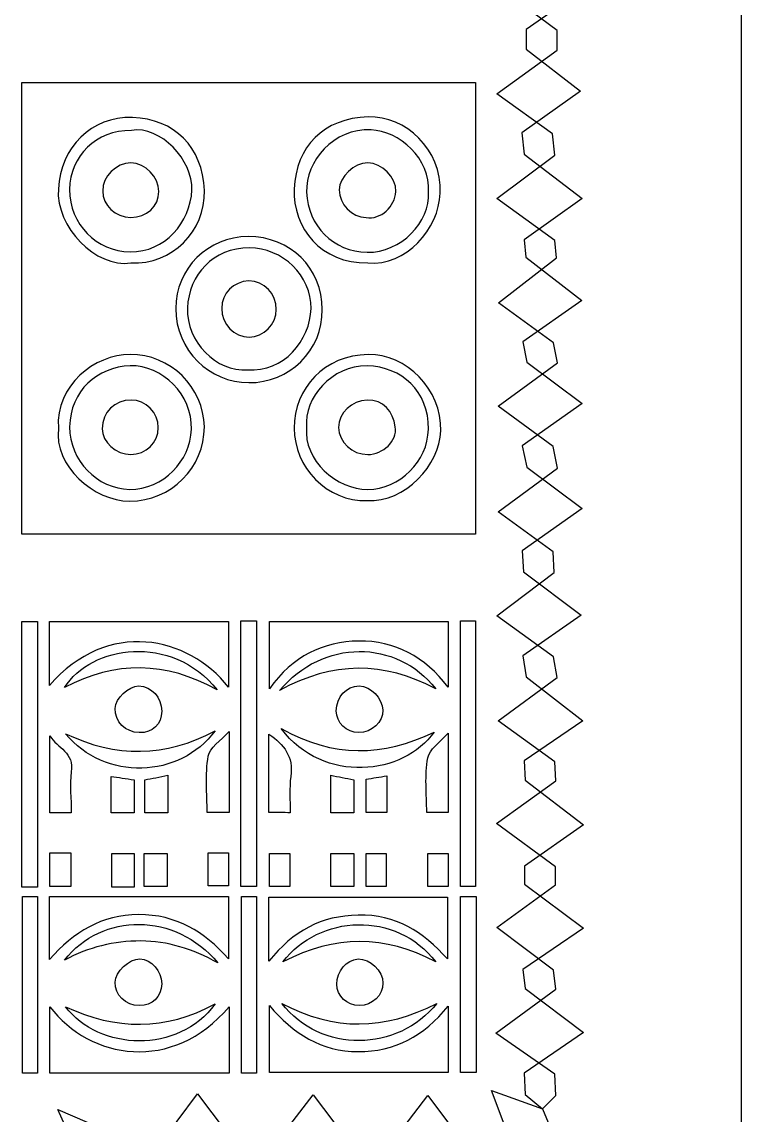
# Model space of a CAD drawing. Extents: x 10 to 233, y 268 to 515.
# Drawn here: x 195 to 233.5, y 392.9 to 451.3 of the extents above; entities that cross this region are included whole.
import ezdxf

# ---------------------------------------------------------------- set-up
doc = ezdxf.new("R2010")
doc.units = 0
doc.layers.add('Lid', color=7, linetype='CONTINUOUS')

msp = doc.modelspace()

# ---------------------------------------------------------------- linework, layer by layer
at = {"layer": 'Lid', "color": 1}
msp.add_lwpolyline([(230.490219, 503.357203), (233.49054, 503.357203), (233.49054, 278.354297)], dxfattribs=at)
at = {"layer": 'Lid', "color": 7}
for points in [[(221.139242, 391.511603), (220.139399, 394.167526), (222.864114, 393.198587), (223.588687, 393.907247), (223.528655, 395.047883), (220.374794, 397.239162), (223.588687, 399.580372), (223.468626, 400.600923), (220.434826, 402.882195), (223.558673, 405.163398), (223.558673, 406.123906), (220.404808, 408.4352), (223.588687, 410.716331), (223.528655, 411.736917), (220.494854, 413.928161), (223.648719, 416.23935), (223.468626, 417.349964), (220.434826, 419.541279), (223.498641, 421.852397), (223.438609, 422.963047), (220.494854, 425.094283), (223.678737, 427.435422), (223.438609, 428.576094), (220.494854, 430.737352), (223.678737, 433.048469), (223.468626, 434.129098), (220.524876, 436.260335), (223.618709, 438.661516), (223.528655, 439.592038), (220.434826, 441.84336), (223.528655, 444.154513), (223.408591, 445.295114), (220.434826, 447.426386), (223.648719, 449.76756), (223.648719, 450.818133), (220.494854, 453.159483)], [(225.027237, 452.979461), (222.003272, 450.861771), (222.003272, 449.811199), (224.90717, 447.576528), (221.763143, 445.338788), (221.883208, 444.198152), (224.997216, 441.843431), (221.883208, 439.635677), (221.973258, 438.70519), (224.967212, 436.380491), (221.823179, 434.172737), (222.03329, 433.092179), (224.997227, 430.887494), (221.793161, 428.619697), (222.03329, 427.479096), (224.997227, 425.274517), (221.793161, 423.006685), (221.85319, 421.89607), (224.937191, 419.571371), (221.823179, 417.393674), (222.003272, 416.283059), (225.027244, 413.928338), (221.883208, 411.780591), (221.94324, 410.760076), (225.057259, 408.375298), (221.913226, 406.167544), (221.913226, 405.207036), (225.057259, 402.852315), (221.823179, 400.644561), (221.94324, 399.62401), (225.057322, 397.269254), (221.883278, 395.091522), (221.943311, 393.950921), (222.864114, 393.198587), (223.883878, 390.748757)], [(202.257045, 391.073348), (204.436167, 393.997417), (206.729462, 390.953227)], [(208.290306, 390.923241), (210.619518, 393.937374), (212.882796, 390.953227)], [(214.443636, 390.893184), (216.742834, 393.907317), (218.946079, 390.953227)], [(198.297125, 390.189675), (196.964877, 393.15195), (200.09325, 391.798412)]]:
    msp.add_lwpolyline(points, dxfattribs=at)
for points in [[(195.041078, 448.026743)], [(200.894243, 445.475349)], [(216.772837, 442.173525)], [(200.864222, 440.82288)], [(213.441035, 440.82288)], [(200.864222, 438.3915)], [(213.531085, 438.3915)], [(205.726857, 435.960227)], [(211.099769, 435.900184)], [(207.107601, 432.688424)], [(196.992129, 429.566764)], [(197.592455, 429.626772)], [(210.259311, 429.626772)], [(200.864222, 428.155971)], [(213.531085, 428.155971)], [(213.501067, 425.69464)], [(195.041078, 419.241136)], [(206.087054, 419.241136)], [(205.486729, 415.579126)], [(208.278234, 415.639204)], [(208.818531, 415.549175)], [(202.515116, 414.438525)], [(197.382344, 413.237916)], [(206.117068, 413.357931)], [(208.908581, 413.508038)], [(213.050824, 413.297924)], [(217.82341, 413.267902)], [(211.550008, 411.016686)], [(214.551636, 410.9867)], [(197.682505, 409.005606)], [(201.044322, 409.005606)], [(202.845298, 409.005606)], [(208.248217, 409.035592)], [(205.006468, 406.87444)], [(216.742823, 406.844419)], [(197.65249, 405.073475)], [(201.044322, 405.043488)], [(202.81528, 405.073475)], [(207.587862, 405.073475)], [(208.278234, 405.073475)], [(211.550008, 405.073475)], [(213.441035, 405.073475)], [(219.294204, 405.073475)], [(195.071092, 404.53316)], [(206.777426, 404.53316)], [(196.511872, 401.171329)], [(197.322312, 401.141378)], [(208.248224, 401.0813)], [(208.998628, 401.051314)], [(196.541886, 398.650026)], [(197.382344, 398.650026)], [(201.314468, 398.709999)], [(213.080835, 398.709999)], [(217.223081, 398.830119)], [(217.82341, 398.680012)], [(218.48376, 395.138088)]]:
    msp.add_lwpolyline(points, close=True, dxfattribs=at)
for points in [[(195.041078, 448.026743), (203.145459, 448.026743), (211.189815, 448.026743), (219.294204, 448.026743)], [(195.041078, 423.893675), (195.041078, 431.907974), (195.041078, 439.922344), (195.041078, 448.026743)], [(219.294204, 448.026743), (219.294204, 439.982387), (219.294204, 431.968017), (219.294204, 423.893675)], [(200.954272, 446.165735), (198.763088, 446.225742), (197.112197, 444.574813), (196.992129, 442.353653)], [(204.135995, 442.293611), (204.196028, 443.85444), (202.455087, 445.745506), (200.894243, 445.475349)], [(204.796353, 442.263624), (204.706303, 444.604905), (203.205495, 446.07567), (200.954272, 446.165735)], [(213.561096, 446.195756), (211.159794, 446.135678), (209.689003, 444.604905), (209.598953, 442.353653)], [(217.403177, 442.113517), (217.493231, 444.51484), (215.542169, 446.225742), (213.561096, 446.195756)], [(200.894243, 445.475349), (199.003217, 445.475349), (197.622473, 444.124633), (197.592455, 442.323667)], [(213.711181, 445.50537), (211.700091, 445.595399), (210.199275, 443.824454), (210.259311, 442.173525)], [(216.772837, 442.173525), (216.922916, 443.974561), (215.181975, 445.445327), (213.711181, 445.50537)], [(200.864222, 443.734425), (200.083803, 443.734425), (199.333395, 443.014018), (199.363413, 442.233603)], [(202.365037, 442.203582), (202.365037, 442.984032), (201.644651, 443.734425), (200.864222, 443.734425)], [(213.531085, 443.734425), (212.780677, 443.734425), (212.030269, 443.014018), (212.000252, 442.293611)], [(215.031893, 442.203582), (215.061915, 442.984032), (214.281489, 443.734425), (213.531085, 443.734425)], [(196.992129, 442.353653), (196.842054, 440.312552), (199.003217, 438.121414), (200.864222, 438.3915)], [(197.592455, 442.323667), (197.592455, 440.462623), (199.033234, 438.991858), (200.834207, 438.991858)], [(199.363413, 442.233603), (199.333392, 441.483209), (200.053789, 440.82288), (200.864222, 440.82288)], [(200.834207, 438.991858), (202.695216, 438.961871), (204.045949, 440.552652), (204.135995, 442.293611)], [(200.864222, 438.3915), (203.08543, 438.301471), (204.856389, 440.072416), (204.796353, 442.263624)], [(209.598953, 442.353653), (209.508903, 440.252509), (211.039733, 438.361514), (213.531085, 438.3915)], [(212.000252, 442.293611), (212.000252, 441.543252), (212.690631, 440.82288), (213.441035, 440.82288)], [(200.864222, 440.82288), (201.704679, 440.82288), (202.365037, 441.423167), (202.365037, 442.203582)], [(210.259311, 442.173525), (210.319343, 440.372559), (211.700091, 438.991858), (213.501067, 438.961801)], [(213.441035, 440.82288), (214.221457, 440.672773), (215.001875, 441.423167), (215.031893, 442.203582)], [(213.501067, 438.961801), (215.302043, 438.931815), (216.892905, 440.582744), (216.772837, 442.173525)], [(213.531085, 438.3915), (215.57219, 438.211443), (217.343148, 440.222523), (217.403177, 442.113517)], [(207.137623, 439.802294), (205.006468, 439.802294), (203.265523, 438.091322), (203.265523, 435.960227)], [(211.099769, 435.900184), (211.099769, 438.121414), (209.388839, 439.802294), (207.137623, 439.802294)], [(207.197651, 439.201972), (205.276614, 439.201972), (203.955895, 437.761157), (203.895867, 435.990213)], [(210.499443, 435.960227), (210.529465, 437.701185), (208.968613, 439.201972), (207.197651, 439.201972)], [(207.167637, 437.430992), (206.357197, 437.401006), (205.726857, 436.770628), (205.726857, 435.960227)], [(208.638435, 435.900184), (208.638435, 436.740642), (208.008095, 437.430992), (207.167637, 437.430992)], [(203.265523, 435.960227), (203.265523, 433.708975), (205.096518, 431.998038), (207.167637, 431.998038)], [(203.895867, 435.990213), (203.835835, 434.189247), (205.426693, 432.538353), (207.107601, 432.688424)], [(205.726857, 435.960227), (205.726857, 435.119733), (206.387215, 434.429347), (207.197651, 434.429347)], [(207.107601, 432.688424), (209.028642, 432.508331), (210.469422, 434.279311), (210.499443, 435.960227)], [(207.167637, 431.998038), (209.32881, 431.968052), (211.129783, 433.708975), (211.099769, 435.900184)], [(207.197651, 434.429347), (207.978077, 434.429347), (208.638435, 435.119733), (208.638435, 435.900184)], [(200.834207, 433.498896), (198.913166, 433.498896), (196.842054, 431.847967), (196.992129, 429.566764)], [(204.796353, 429.626772), (204.766332, 431.757938), (202.965362, 433.528847), (200.834207, 433.498896)], [(213.561096, 433.498896), (211.21983, 433.46891), (209.598953, 431.69793), (209.598953, 429.566764)], [(217.433195, 429.416658), (217.493231, 431.667874), (215.57219, 433.528847), (213.561096, 433.498896)], [(200.834207, 432.898574), (199.093267, 432.838531), (197.622473, 431.577845), (197.592455, 429.626772)], [(204.105981, 429.506686), (204.166013, 431.367695), (202.545134, 432.92856), (200.834207, 432.898574)], [(213.501067, 432.898574), (211.610044, 432.92856), (210.109229, 431.157616), (210.259311, 429.626772)], [(216.772837, 429.506686), (216.802859, 431.547788), (215.332058, 432.838531), (213.501067, 432.898574)], [(200.894243, 431.067552), (199.993753, 431.067552), (199.333395, 430.407152), (199.333395, 429.536743)], [(202.335023, 429.596751), (202.365044, 430.377201), (201.644651, 431.067552), (200.894243, 431.067552)], [(213.501067, 431.067552), (212.690631, 431.037566), (211.970237, 430.377201), (211.970237, 429.596751)], [(215.001875, 429.626772), (214.881814, 430.46723), (214.371539, 431.097573), (213.501067, 431.067552)], [(196.992129, 429.566764), (196.752, 427.555684), (198.883156, 425.664619), (200.804196, 425.664619)], [(197.592455, 429.626772), (197.592455, 427.825806), (199.063249, 426.324948), (200.804196, 426.294962)], [(199.333395, 429.536743), (199.333395, 428.816371), (200.083803, 428.155971), (200.864222, 428.155971)], [(200.804196, 425.664619), (203.025395, 425.664619), (204.796353, 427.46562), (204.796353, 429.626772)], [(200.804196, 426.294962), (202.605169, 426.294962), (204.045949, 427.795785), (204.105981, 429.506686)], [(200.864222, 428.155971), (201.674661, 428.155971), (202.335023, 428.786314), (202.335023, 429.596751)], [(209.598953, 429.566764), (209.598953, 427.46562), (211.339897, 425.634633), (213.501067, 425.69464)], [(210.259311, 429.626772), (210.079214, 427.825806), (211.880187, 426.294962), (213.531085, 426.294962)], [(211.970237, 429.596751), (212.000259, 428.816371), (212.690631, 428.155971), (213.531085, 428.155971)], [(213.501067, 425.69464), (215.542169, 425.57459), (217.373163, 427.615692), (217.433195, 429.416658)], [(213.531085, 428.155971), (214.341521, 428.155971), (215.121943, 428.876378), (215.001875, 429.626772)], [(213.531085, 426.294962), (215.242008, 426.294962), (216.742823, 427.795785), (216.772837, 429.506686)], [(219.294204, 423.893675), (211.21983, 423.893675), (203.145459, 423.893675), (195.041078, 423.893675)], [(195.041078, 419.241136), (195.371253, 419.241136), (195.611385, 419.241136), (195.881532, 419.241136)], [(195.041078, 405.043488), (195.041078, 409.816007), (195.041078, 414.498568), (195.041078, 419.241136)], [(195.881532, 419.241136), (195.881532, 414.498568), (195.881532, 409.786056), (195.881532, 405.043488)], [(206.087054, 415.729233), (203.925885, 418.460685), (199.633556, 419.391242), (196.511872, 415.819262)], [(196.511872, 415.819262), (196.511872, 416.959898), (196.511872, 418.070513), (196.511872, 419.241136)], [(196.511872, 419.241136), (199.72361, 419.241136), (202.875312, 419.241136), (206.087054, 419.241136)], [(206.087054, 419.241136), (206.087054, 418.070513), (206.087054, 416.929912), (206.087054, 415.729233)], [(206.747408, 405.073475), (206.747408, 409.816007), (206.747408, 414.528589), (206.747408, 419.271157)], [(206.747408, 419.271157), (207.047576, 419.271157), (207.287705, 419.271157), (207.587862, 419.271157)], [(207.587862, 419.271157), (207.587862, 414.528589), (207.587862, 409.816007), (207.587862, 405.073475)], [(208.278234, 415.639204), (208.278234, 416.959898), (208.278234, 418.070513), (208.278234, 419.241136)], [(208.278234, 419.241136), (211.459962, 419.241136), (214.641682, 419.241136), (217.82341, 419.241136)], [(217.82341, 419.241136), (217.82341, 418.100534), (217.82341, 416.989955), (217.82341, 415.729233)], [(218.48376, 405.073475), (218.48376, 409.786056), (218.48376, 414.498568), (218.48376, 419.271157)], [(218.48376, 419.271157), (218.75391, 419.271157), (218.994039, 419.271157), (219.294204, 419.271157)], [(219.294204, 419.271157), (219.294204, 414.528589), (219.294204, 409.816007), (219.294204, 405.073475)], [(197.322312, 415.699247), (198.73307, 417.950498), (203.025395, 418.640778), (205.486729, 415.579126)], [(208.818531, 415.549175), (211.129783, 418.310649), (215.061911, 418.310649), (217.163048, 415.639204)], [(213.050824, 418.190599), (211.159794, 418.160613), (209.508903, 417.380127), (208.278234, 415.639204)], [(217.82341, 415.729233), (216.592741, 417.350141), (214.971865, 418.220585), (213.050824, 418.190599)], [(205.486729, 415.579126), (202.725234, 417.110005), (200.023767, 417.139991), (197.322312, 415.699247)], [(217.163048, 415.639204), (214.371539, 417.110005), (211.670076, 417.110005), (208.818531, 415.549175)], [(200.023767, 414.588632), (200.053789, 415.128946), (200.744161, 415.789311), (201.284454, 415.789311)], [(201.284454, 415.789311), (201.974826, 415.759325), (202.515116, 415.188954), (202.515116, 414.438525)], [(211.850176, 414.468582), (211.850176, 415.188954), (212.390463, 415.789311), (213.080835, 415.789311)], [(213.080835, 415.789311), (213.68116, 415.789311), (214.311503, 415.128946), (214.341521, 414.498568)], [(201.314468, 413.297924), (200.594075, 413.297924), (199.993753, 413.898246), (200.023767, 414.588632)], [(202.515116, 414.438525), (202.515116, 413.748174), (202.034855, 413.267902), (201.314468, 413.297924)], [(213.050824, 413.297924), (212.390463, 413.297924), (211.850176, 413.808217), (211.850176, 414.468582)], [(214.341521, 414.498568), (214.371543, 413.86826), (213.741196, 413.297924), (213.050824, 413.297924)], [(196.541886, 409.005606), (196.541886, 410.386343), (196.541886, 411.76715), (196.541886, 413.117795)], [(196.541886, 413.117795), (196.932101, 412.487523), (197.862605, 412.21733), (197.682505, 411.196779)], [(197.382344, 413.237916), (200.053789, 411.947208), (202.725234, 411.977194), (205.366664, 413.387988)], [(205.366664, 413.387988), (203.505656, 410.836593), (199.453463, 410.686522), (197.382344, 413.237916)], [(205.006468, 412.037237), (205.0665, 412.487523), (205.666822, 412.847673), (206.117068, 413.357931)], [(206.117068, 413.357931), (206.117068, 411.827123), (206.117068, 410.446421), (206.117068, 409.035592)], [(208.248224, 409.035592), (208.248224, 410.446421), (208.248224, 411.827123), (208.248224, 413.207895)], [(208.248224, 413.207895), (209.058664, 412.667616), (209.568939, 412.007286), (209.418857, 410.956608)], [(208.908581, 413.508038), (211.700091, 411.947208), (214.341521, 412.007286), (217.073002, 413.32798)], [(217.073002, 413.32798), (215.482136, 411.016686), (211.159794, 410.506429), (208.908581, 413.508038)], [(216.742823, 411.947208), (216.802852, 412.397423), (217.403177, 412.787631), (217.82341, 413.267902)], [(217.82341, 413.267902), (217.82341, 411.76715), (217.82341, 410.416364), (217.82341, 409.035592)], [(204.946435, 409.035592), (204.946435, 410.026192), (204.826367, 411.046743), (205.006468, 412.037237)], [(216.682787, 409.035592), (216.682787, 410.026192), (216.562723, 411.016686), (216.742823, 411.947208)], [(197.682505, 411.196779), (197.592455, 410.506429), (197.682505, 409.756), (197.682505, 409.005606)], [(199.813656, 409.005606), (199.813656, 409.605963), (199.813656, 410.236236), (199.813656, 410.956608)], [(199.813656, 410.956608), (200.203867, 410.896636), (200.594075, 410.836593), (201.044322, 410.77655)], [(201.044322, 410.77655), (201.044322, 410.206285), (201.044322, 409.635914), (201.044322, 409.005606)], [(201.614629, 410.77655), (202.004844, 410.836593), (202.395051, 410.926657), (202.845298, 411.016686)], [(201.614629, 409.005606), (201.614629, 409.575907), (201.614629, 410.146207), (201.614629, 410.77655)], [(202.845298, 411.016686), (202.845298, 410.356357), (202.845298, 409.725978), (202.845298, 409.005606)], [(209.418857, 410.956608), (209.32881, 410.326336), (209.388835, 409.695992), (209.388835, 409.005606)], [(211.550008, 411.016686), (211.970237, 410.926657), (212.360448, 410.866615), (212.780677, 410.77655)], [(211.550008, 409.005606), (211.550008, 409.665971), (211.550008, 410.296279), (211.550008, 411.016686)], [(212.780677, 410.77655), (212.780677, 410.176264), (212.780677, 409.605963), (212.780677, 409.005606)], [(213.441035, 410.806607), (213.801228, 410.866615), (214.161421, 410.926657), (214.551636, 410.9867)], [(213.441035, 409.035592), (213.441035, 409.605963), (213.441035, 410.176264), (213.441035, 410.806607)], [(214.551636, 410.9867), (214.551636, 410.296279), (214.551636, 409.695992), (214.551636, 409.035592)], [(197.682505, 409.005606), (197.262279, 409.005606), (196.932101, 409.005606), (196.541886, 409.005606)], [(201.044322, 409.005606), (200.624093, 409.005606), (200.2639, 409.005606), (199.813656, 409.005606)], [(202.845298, 409.005606), (202.425069, 409.005606), (202.034855, 409.005606), (201.614629, 409.005606)], [(206.117068, 409.035592), (205.756872, 409.035592), (205.396675, 409.035592), (204.946435, 409.035592)], [(209.388835, 409.005606), (209.028639, 409.035592), (208.668445, 409.035592), (208.248217, 409.035592)], [(212.780677, 409.005606), (212.360448, 409.005606), (211.970237, 409.005606), (211.550008, 409.005606)], [(214.551636, 409.035592), (214.191439, 409.035592), (213.861264, 409.035592), (213.441035, 409.035592)], [(217.82341, 409.035592), (217.433195, 409.035592), (217.103016, 409.035592), (216.682787, 409.035592)], [(196.541886, 405.073475), (196.541886, 405.673796), (196.541886, 406.244168), (196.541886, 406.87444)], [(196.541886, 406.87444), (196.932101, 406.87444), (197.262279, 406.87444), (197.65249, 406.87444)], [(197.65249, 406.87444), (197.65249, 406.244168), (197.65249, 405.673796), (197.65249, 405.073475)], [(199.843674, 405.043488), (199.843674, 405.64381), (199.843674, 406.214076), (199.843674, 406.844419)], [(199.843674, 406.844419), (200.233882, 406.844419), (200.624093, 406.844419), (201.044322, 406.844419)], [(201.044322, 406.844419), (201.044322, 406.244168), (201.044322, 405.673796), (201.044322, 405.043488)], [(201.584615, 405.073475), (201.584615, 405.673796), (201.584615, 406.214076), (201.584615, 406.844419)], [(201.584615, 406.844419), (201.974826, 406.844419), (202.365037, 406.844419), (202.81528, 406.844419)], [(202.81528, 406.844419), (202.81528, 406.274118), (202.81528, 405.703818), (202.81528, 405.073475)], [(205.006468, 406.87444), (205.396675, 406.87444), (205.726857, 406.87444), (206.087054, 406.87444)], [(205.006468, 405.103461), (205.006468, 405.64381), (205.006468, 406.214076), (205.006468, 406.87444)], [(206.087054, 406.87444), (206.087054, 406.274118), (206.087054, 405.703818), (206.087054, 405.103461)], [(208.278234, 405.073475), (208.278234, 405.703818), (208.278234, 406.244168), (208.278234, 406.844419)], [(208.278234, 406.844419), (208.638435, 406.844419), (208.968613, 406.844419), (209.358821, 406.844419)], [(209.358821, 406.844419), (209.358821, 406.274118), (209.358821, 405.703818), (209.358821, 405.073475)], [(211.550008, 405.073475), (211.550008, 405.673796), (211.550008, 406.244168), (211.550008, 406.844419)], [(211.550008, 406.844419), (211.970237, 406.844419), (212.330434, 406.844419), (212.780677, 406.844419)], [(212.780677, 406.844419), (212.780677, 406.274118), (212.780677, 405.703818), (212.780677, 405.073475)], [(213.441035, 405.073475), (213.441035, 405.703818), (213.441035, 406.244168), (213.441035, 406.844419)], [(213.441035, 406.844419), (213.801228, 406.844419), (214.161421, 406.844419), (214.521614, 406.844419)], [(214.521614, 406.844419), (214.521614, 406.274118), (214.521614, 405.703818), (214.521614, 405.073475)], [(216.742823, 406.844419), (217.103016, 406.844419), (217.433195, 406.844419), (217.82341, 406.844419)], [(216.742823, 405.073475), (216.742823, 405.64381), (216.742823, 406.214076), (216.742823, 406.844419)], [(217.82341, 406.844419), (217.82341, 406.244168), (217.82341, 405.673796), (217.82341, 405.073475)], [(195.881532, 405.043488), (195.581367, 405.043488), (195.341239, 405.043488), (195.041078, 405.043488)], [(197.65249, 405.073475), (197.262279, 405.073475), (196.902083, 405.073475), (196.541886, 405.073475)], [(201.044322, 405.043488), (200.624093, 405.043488), (200.2639, 405.043488), (199.843674, 405.043488)], [(202.81528, 405.073475), (202.365037, 405.073475), (202.004844, 405.073475), (201.584615, 405.073475)], [(206.087054, 405.103461), (205.726857, 405.103461), (205.396675, 405.103461), (205.006468, 405.103461)], [(207.587862, 405.073475), (207.257687, 405.073475), (207.017555, 405.073475), (206.747408, 405.073475)], [(209.358821, 405.073475), (208.998628, 405.073475), (208.668449, 405.073475), (208.278234, 405.073475)], [(212.780677, 405.073475), (212.390463, 405.073475), (212.000252, 405.073475), (211.550008, 405.073475)], [(214.521614, 405.073475), (214.191439, 405.073475), (213.831242, 405.073475), (213.441035, 405.073475)], [(217.82341, 405.073475), (217.463209, 405.073475), (217.133034, 405.073475), (216.742823, 405.073475)], [(219.294204, 405.073475), (219.024057, 405.073475), (218.783928, 405.073475), (218.48376, 405.073475)], [(195.071092, 404.53316), (195.341239, 404.53316), (195.581367, 404.53316), (195.881532, 404.53316)], [(195.071092, 395.108067), (195.071092, 398.229762), (195.071092, 401.381514), (195.071092, 404.53316)], [(195.881532, 404.53316), (195.881532, 401.381514), (195.881532, 398.259819), (195.881532, 395.108067)], [(196.511872, 401.171329), (196.511872, 402.372008), (196.511872, 403.42258), (196.511872, 404.53316)], [(196.511872, 404.53316), (199.693589, 404.53316), (202.875312, 404.53316), (206.087054, 404.53316)], [(206.087054, 404.53316), (206.087054, 403.42258), (206.087054, 402.342022), (206.087054, 401.201421)], [(206.777426, 404.53316), (207.047576, 404.53316), (207.287705, 404.53316), (207.587862, 404.53316)], [(206.777426, 395.108067), (206.777426, 398.229762), (206.777426, 401.381514), (206.777426, 404.53316)], [(207.587862, 404.53316), (207.587862, 401.411465), (207.587862, 398.28977), (207.587862, 395.108067)], [(208.248224, 401.0813), (208.248224, 402.31193), (208.248224, 403.392559), (208.248224, 404.503209)], [(208.248224, 404.503209), (211.429944, 404.503209), (214.611668, 404.503209), (217.793388, 404.503209)], [(217.793388, 404.503209), (217.793388, 403.42258), (217.793388, 402.372008), (217.793388, 401.201421)], [(218.48376, 395.138088), (218.48376, 398.28977), (218.48376, 401.381514), (218.48376, 404.53316)], [(218.48376, 404.53316), (218.75391, 404.53316), (219.024057, 404.53316), (219.324214, 404.53316)], [(219.324214, 404.53316), (219.324214, 401.411465), (219.324214, 398.319862), (219.324214, 395.138088)], [(197.322312, 401.141378), (199.333395, 403.692738), (203.235506, 403.722759), (205.516743, 400.991236)], [(208.998628, 401.051314), (210.919669, 403.572652), (215.061911, 403.812788), (217.163048, 401.051314)], [(201.284454, 403.572652), (199.303381, 403.542666), (197.832583, 402.672187), (196.511872, 401.171329)], [(206.087054, 401.201421), (204.796353, 402.672187), (203.295541, 403.572652), (201.284454, 403.572652)], [(213.020809, 403.542666), (211.069747, 403.51268), (209.538921, 402.702208), (208.248224, 401.0813)], [(217.793388, 401.201421), (216.502691, 402.642165), (215.031893, 403.602709), (213.020809, 403.542666)], [(201.404518, 402.161929), (199.963739, 402.161929), (198.613009, 401.831694), (197.322312, 401.141378)], [(205.516743, 400.991236), (204.166013, 401.741665), (202.81528, 402.161929), (201.404518, 402.161929)], [(217.163048, 401.051314), (214.431568, 402.492094), (211.790141, 402.492094), (208.998628, 401.051314)], [(200.023767, 399.97072), (200.023767, 400.511), (200.804196, 401.231372), (201.344483, 401.201421)], [(201.344483, 401.201421), (201.974826, 401.171435), (202.515116, 400.571042), (202.515116, 399.880692)], [(211.880187, 399.850635), (211.880187, 400.541021), (212.390463, 401.171329), (213.020809, 401.201421)], [(213.020809, 401.201421), (213.651149, 401.231407), (214.341521, 400.571042), (214.341521, 399.910678)], [(201.314468, 398.709999), (200.594075, 398.709999), (199.993753, 399.28037), (200.023767, 399.97072)], [(202.515116, 399.880692), (202.485094, 399.160284), (202.034855, 398.709999), (201.314468, 398.709999)], [(213.080835, 398.709999), (212.42048, 398.709999), (211.880187, 399.220327), (211.880187, 399.850635)], [(214.341521, 399.910678), (214.371543, 399.28037), (213.771214, 398.709999), (213.080835, 398.709999)], [(196.541886, 398.650026), (198.673034, 395.828439), (203.115441, 395.078081), (206.117068, 398.650026)], [(196.541886, 395.108067), (196.541886, 396.278725), (196.541886, 397.419326), (196.541886, 398.650026)], [(197.382344, 398.650026), (200.053789, 397.389304), (202.725234, 397.359318), (205.366664, 398.800098)], [(205.366664, 398.800098), (203.415609, 396.098632), (199.153295, 396.278725), (197.382344, 398.650026)], [(206.117068, 398.650026), (206.117068, 397.479369), (206.117068, 396.338768), (206.117068, 395.108067)], [(208.278234, 395.138088), (208.278234, 396.278725), (208.278234, 397.449347), (208.278234, 398.709999)], [(208.278234, 398.709999), (209.538921, 397.209211), (211.039733, 396.248703), (213.020809, 396.248703)], [(217.223081, 398.830119), (215.151961, 396.218682), (211.009719, 396.128618), (208.938596, 398.830119)], [(208.938596, 398.830119), (211.730108, 397.329262), (214.431568, 397.389304), (217.223081, 398.830119)], [(213.020809, 396.248703), (214.971865, 396.248703), (216.532709, 397.05914), (217.82341, 398.680012)], [(217.82341, 398.680012), (217.82341, 397.419326), (217.82341, 396.308711), (217.82341, 395.138088)], [(195.881532, 395.108067), (195.611385, 395.108067), (195.371253, 395.108067), (195.071092, 395.108067)], [(206.117068, 395.108067), (202.935348, 395.108067), (199.783639, 395.108067), (196.541886, 395.108067)], [(207.587862, 395.108067), (207.317716, 395.108067), (207.077587, 395.108067), (206.777426, 395.108067)], [(217.82341, 395.138088), (214.6717, 395.138088), (211.489976, 395.138088), (208.278234, 395.138088)], [(219.324214, 395.138088), (219.054075, 395.138088), (218.813943, 395.138088), (218.48376, 395.138088)]]:
    msp.add_open_spline(points, degree=3, dxfattribs=at)

doc.saveas('drawing.dxf')
